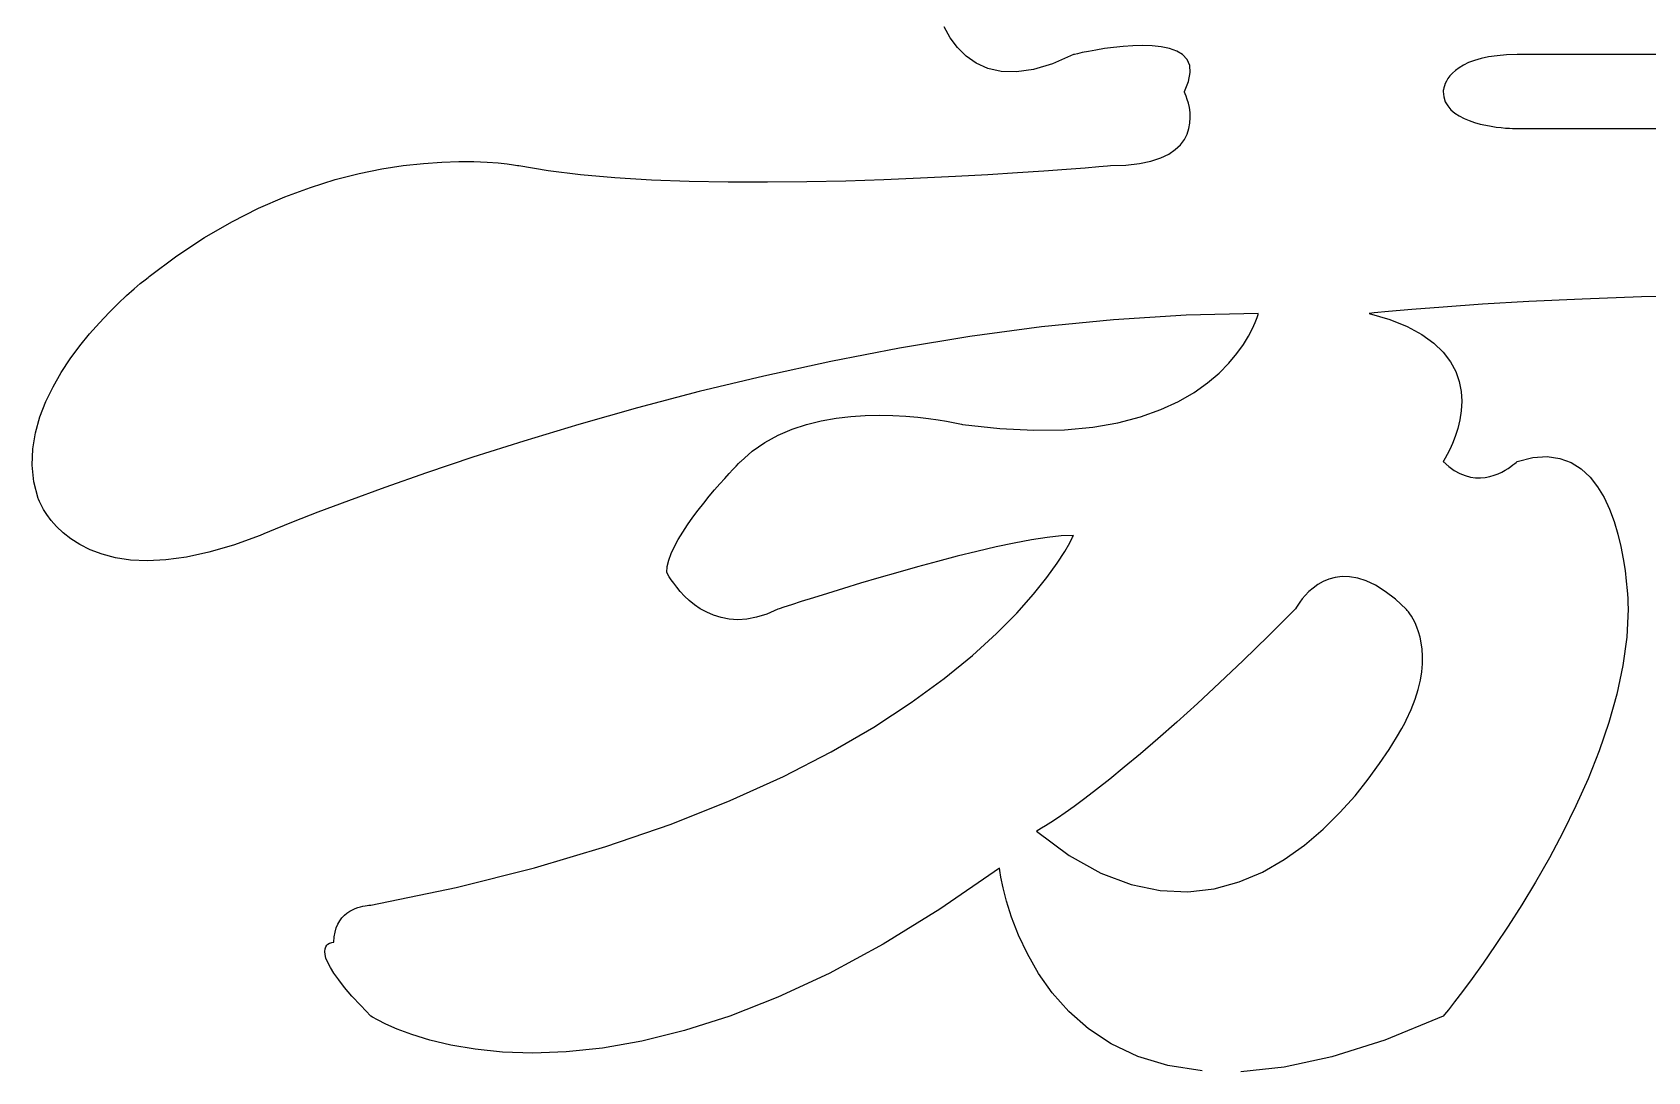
# Model space of a CAD drawing. Extents: x 8 to 213, y -217 to -66.
# Drawn here: x 27.09 to 33.8, y -90.88 to -86.56 of the extents above; entities that cross this region are included whole.
import ezdxf

# ---------------------------------------------------------------- set-up
doc = ezdxf.new("R2010")
doc.units = 0
doc.header["$MEASUREMENT"] = 0

msp = doc.modelspace()

# ---------------------------------------------------------------- linework, layer by layer
for p, q in [((30.8994, -86.583, -80.2759), (30.874, -86.5383, -80.2759)), ((30.9299, -86.6239, -80.2759), (30.8994, -86.583, -80.2759)), ((30.9659, -86.6599, -80.2759), (30.9299, -86.6239, -80.2759)), ((31.0079, -86.6893, -80.2759), (30.9659, -86.6599, -80.2759)), ((31.4113, -86.6534, -80.2759), (31.3238, -86.6916, -80.2759)), ((31.4158, -86.6523, -80.2759), (31.4113, -86.6534, -80.2759)), ((31.4113, -86.6534, -80.2759), (31.4113, -86.6534, -80.2759)), ((31.4284, -86.6494, -80.2759), (31.4158, -86.6523, -80.2759)), ((31.4481, -86.6451, -80.2759), (31.4284, -86.6494, -80.2759)), ((31.474, -86.6399, -80.2759), (31.4481, -86.6451, -80.2759)), ((31.5049, -86.6342, -80.2759), (31.474, -86.6399, -80.2759)), ((31.5398, -86.6285, -80.2759), (31.5049, -86.6342, -80.2759)), ((31.5778, -86.6233, -80.2759), (31.5398, -86.6285, -80.2759)), ((31.6177, -86.619, -80.2759), (31.5778, -86.6233, -80.2759)), ((31.6585, -86.6161, -80.2759), (31.6177, -86.619, -80.2759)), ((31.6992, -86.615, -80.2759), (31.6585, -86.6161, -80.2759)), ((31.7388, -86.6163, -80.2759), (31.6992, -86.615, -80.2759)), ((31.7761, -86.6203, -80.2759), (31.7388, -86.6163, -80.2759)), ((31.8103, -86.6275, -80.2759), (31.7761, -86.6203, -80.2759)), ((31.8401, -86.6384, -80.2759), (31.8103, -86.6275, -80.2759)), ((31.8647, -86.6534, -80.2759), (31.8401, -86.6384, -80.2759)), ((31.883, -86.6731, -80.2759), (31.8647, -86.6534, -80.2759)), ((33.1704, -86.6577, -80.2759), (33.1352, -86.6627, -80.2759)), ((33.2098, -86.6545, -80.2759), (33.1704, -86.6577, -80.2759)), ((33.2536, -86.6534, -80.2759), (33.2098, -86.6545, -80.2759)), ((33.257, -86.6534, -80.2759), (33.2536, -86.6534, -80.2759)), ((33.267, -86.6534, -80.2759), (33.257, -86.6534, -80.2759)), ((33.2832, -86.6534, -80.2759), (33.267, -86.6534, -80.2759)), ((33.3052, -86.6534, -80.2759), (33.2832, -86.6534, -80.2759)), ((33.3328, -86.6534, -80.2759), (33.3052, -86.6534, -80.2759)), ((33.3656, -86.6534, -80.2759), (33.3328, -86.6534, -80.2759)), ((33.4032, -86.6534, -80.2759), (33.3656, -86.6534, -80.2759)), ((33.4452, -86.6534, -80.2759), (33.4032, -86.6534, -80.2759)), ((33.4915, -86.6534, -80.2759), (33.4452, -86.6534, -80.2759)), ((33.5415, -86.6534, -80.2759), (33.4915, -86.6534, -80.2759)), ((33.595, -86.6534, -80.2759), (33.5415, -86.6534, -80.2759)), ((33.6516, -86.6534, -80.2759), (33.595, -86.6534, -80.2759)), ((33.7109, -86.6534, -80.2759), (33.6516, -86.6534, -80.2759)), ((33.7727, -86.6534, -80.2759), (33.7109, -86.6534, -80.2759)), ((33.8366, -86.6534, -80.2759), (33.7727, -86.6534, -80.2759)), ((31.0563, -86.711, -80.2759), (31.0079, -86.6893, -80.2759)), ((31.1117, -86.7234, -80.2759), (31.0563, -86.711, -80.2759)), ((31.1744, -86.7253, -80.2759), (31.1117, -86.7234, -80.2759)), ((31.2449, -86.7151, -80.2759), (31.1744, -86.7253, -80.2759)), ((31.3238, -86.6916, -80.2759), (31.2449, -86.7151, -80.2759)), ((31.8939, -86.6978, -80.2759), (31.883, -86.6731, -80.2759)), ((31.8963, -86.728, -80.2759), (31.8939, -86.6978, -80.2759)), ((32.9977, -86.7187, -80.2759), (32.985, -86.7302, -80.2759)), ((33.0129, -86.7075, -80.2759), (32.9977, -86.7187, -80.2759)), ((33.0309, -86.6967, -80.2759), (33.0129, -86.7075, -80.2759)), ((33.0519, -86.6866, -80.2759), (33.0309, -86.6967, -80.2759)), ((33.0761, -86.6774, -80.2759), (33.0519, -86.6866, -80.2759)), ((33.1038, -86.6694, -80.2759), (33.0761, -86.6774, -80.2759)), ((33.1352, -86.6627, -80.2759), (33.1038, -86.6694, -80.2759)), ((31.8719, -86.8069, -80.2759), (31.8894, -86.7643, -80.2759)), ((31.8894, -86.7643, -80.2759), (31.8963, -86.728, -80.2759)), ((32.949, -86.791, -80.2759), (32.9476, -86.7976, -80.2759)), ((32.9514, -86.783, -80.2759), (32.949, -86.791, -80.2759)), ((32.9549, -86.7738, -80.2759), (32.9514, -86.783, -80.2759)), ((32.9598, -86.7637, -80.2759), (32.9549, -86.7738, -80.2759)), ((32.9662, -86.7529, -80.2759), (32.9598, -86.7637, -80.2759)), ((32.9746, -86.7417, -80.2759), (32.9662, -86.7529, -80.2759)), ((32.985, -86.7302, -80.2759), (32.9746, -86.7417, -80.2759)), ((31.873, -86.8092, -80.2759), (31.8719, -86.8069, -80.2759)), ((31.8758, -86.8155, -80.2759), (31.873, -86.8092, -80.2759)), ((31.8797, -86.8256, -80.2759), (31.8758, -86.8155, -80.2759)), ((31.8842, -86.8389, -80.2759), (31.8797, -86.8256, -80.2759)), ((31.8887, -86.8549, -80.2759), (31.8842, -86.8389, -80.2759)), ((31.8926, -86.8733, -80.2759), (31.8887, -86.8549, -80.2759)), ((32.9469, -86.8026, -80.2759), (32.9466, -86.8058, -80.2759)), ((32.9466, -86.8058, -80.2759), (32.9466, -86.8069, -80.2759)), ((32.9466, -86.8069, -80.2759), (32.9488, -86.8288, -80.2759)), ((32.9476, -86.7976, -80.2759), (32.9469, -86.8026, -80.2759)), ((32.9488, -86.8288, -80.2759), (32.9552, -86.8486, -80.2759)), ((32.9552, -86.8486, -80.2759), (32.9652, -86.8662, -80.2759)), ((31.8954, -86.8935, -80.2759), (31.8926, -86.8733, -80.2759)), ((31.8952, -86.9375, -80.2759), (31.8965, -86.915, -80.2759)), ((31.8965, -86.915, -80.2759), (31.8954, -86.8935, -80.2759)), ((32.9652, -86.8662, -80.2759), (32.9785, -86.8819, -80.2759)), ((32.9785, -86.8819, -80.2759), (32.9946, -86.8957, -80.2759)), ((32.9946, -86.8957, -80.2759), (33.0129, -86.9078, -80.2759)), ((33.0129, -86.9078, -80.2759), (33.0331, -86.9183, -80.2759)), ((33.0331, -86.9183, -80.2759), (33.0547, -86.9273, -80.2759)), ((33.0547, -86.9273, -80.2759), (33.0772, -86.9349, -80.2759)), ((31.8719, -87.0059, -80.2759), (31.8835, -86.9834, -80.2759)), ((31.8835, -86.9834, -80.2759), (31.8911, -86.9605, -80.2759)), ((31.8911, -86.9605, -80.2759), (31.8952, -86.9375, -80.2759)), ((33.0772, -86.9349, -80.2759), (33.1001, -86.9413, -80.2759)), ((33.1001, -86.9413, -80.2759), (33.1231, -86.9465, -80.2759)), ((33.1231, -86.9465, -80.2759), (33.1456, -86.9506, -80.2759)), ((33.1456, -86.9506, -80.2759), (33.1671, -86.9539, -80.2759)), ((33.1671, -86.9539, -80.2759), (33.1873, -86.9563, -80.2759)), ((33.1873, -86.9563, -80.2759), (33.2057, -86.9581, -80.2759)), ((33.2057, -86.9581, -80.2759), (33.2217, -86.9592, -80.2759)), ((33.2217, -86.9592, -80.2759), (33.235, -86.9599, -80.2759)), ((33.235, -86.9599, -80.2759), (33.245, -86.9603, -80.2759)), ((33.245, -86.9603, -80.2759), (33.2514, -86.9604, -80.2759)), ((33.2514, -86.9604, -80.2759), (33.2536, -86.9605, -80.2759)), ((33.2536, -86.9605, -80.2759), (33.3227, -86.9605, -80.2759)), ((33.3227, -86.9605, -80.2759), (33.3914, -86.9605, -80.2759)), ((33.3914, -86.9605, -80.2759), (33.4593, -86.9605, -80.2759)), ((33.4593, -86.9605, -80.2759), (33.5263, -86.9605, -80.2759)), ((33.5263, -86.9605, -80.2759), (33.5919, -86.9605, -80.2759)), ((33.5919, -86.9605, -80.2759), (33.6557, -86.9605, -80.2759)), ((33.6557, -86.9605, -80.2759), (33.7175, -86.9605, -80.2759)), ((33.7175, -86.9605, -80.2759), (33.7768, -86.9605, -80.2759)), ((33.7768, -86.9605, -80.2759), (33.8334, -86.9605, -80.2759)), ((31.8072, -87.066, -80.2759), (31.8343, -87.0477, -80.2759)), ((31.8343, -87.0477, -80.2759), (31.8557, -87.0275, -80.2759)), ((31.8557, -87.0275, -80.2759), (31.8719, -87.0059, -80.2759)), ((28.4453, -87.1472, -80.2759), (28.5396, -87.1279, -80.2759)), ((28.5396, -87.1279, -80.2759), (28.6287, -87.114, -80.2759)), ((28.6287, -87.114, -80.2759), (28.7121, -87.1047, -80.2759)), ((28.7121, -87.1047, -80.2759), (28.7892, -87.0993, -80.2759)), ((28.7892, -87.0993, -80.2759), (28.8593, -87.0971, -80.2759)), ((28.8593, -87.0971, -80.2759), (28.922, -87.0974, -80.2759)), ((28.922, -87.0974, -80.2759), (28.9765, -87.0996, -80.2759)), ((28.9765, -87.0996, -80.2759), (29.0225, -87.1029, -80.2759)), ((29.0225, -87.1029, -80.2759), (29.0593, -87.1067, -80.2759)), ((29.0593, -87.1067, -80.2759), (29.0862, -87.1103, -80.2759)), ((29.0862, -87.1103, -80.2759), (29.1028, -87.113, -80.2759)), ((29.1028, -87.113, -80.2759), (29.1085, -87.114, -80.2759)), ((29.1085, -87.114, -80.2759), (29.2302, -87.1348, -80.2759)), ((31.289, -87.1356, -80.2759), (31.3831, -87.1287, -80.2759)), ((31.3831, -87.1287, -80.2759), (31.4597, -87.1228, -80.2759)), ((31.4597, -87.1228, -80.2759), (31.5168, -87.1181, -80.2759)), ((31.5168, -87.1181, -80.2759), (31.5525, -87.1151, -80.2759)), ((31.5525, -87.1151, -80.2759), (31.5649, -87.114, -80.2759)), ((31.5649, -87.114, -80.2759), (31.6294, -87.1118, -80.2759)), ((31.6294, -87.1118, -80.2759), (31.6854, -87.1054, -80.2759)), ((31.6854, -87.1054, -80.2759), (31.7333, -87.0953, -80.2759)), ((31.7333, -87.0953, -80.2759), (31.7737, -87.0821, -80.2759)), ((31.7737, -87.0821, -80.2759), (31.8072, -87.066, -80.2759)), ((28.2434, -87.2043, -80.2759), (28.3463, -87.1724, -80.2759)), ((28.3463, -87.1724, -80.2759), (28.4453, -87.1472, -80.2759)), ((29.2302, -87.1348, -80.2759), (29.3638, -87.1513, -80.2759)), ((29.3638, -87.1513, -80.2759), (29.5073, -87.1639, -80.2759)), ((29.5073, -87.1639, -80.2759), (29.6587, -87.1729, -80.2759)), ((29.6587, -87.1729, -80.2759), (29.8161, -87.1788, -80.2759)), ((29.8161, -87.1788, -80.2759), (29.9776, -87.1817, -80.2759)), ((29.9776, -87.1817, -80.2759), (30.1411, -87.1821, -80.2759)), ((30.1411, -87.1821, -80.2759), (30.3047, -87.1803, -80.2759)), ((30.3047, -87.1803, -80.2759), (30.4665, -87.1767, -80.2759)), ((30.4665, -87.1767, -80.2759), (30.6245, -87.1716, -80.2759)), ((30.6245, -87.1716, -80.2759), (30.7768, -87.1653, -80.2759)), ((30.7768, -87.1653, -80.2759), (30.9213, -87.1582, -80.2759)), ((30.9213, -87.1582, -80.2759), (31.0562, -87.1507, -80.2759)), ((31.0562, -87.1507, -80.2759), (31.1794, -87.143, -80.2759)), ((31.1794, -87.143, -80.2759), (31.289, -87.1356, -80.2759)), ((28.0277, -87.2909, -80.2759), (28.137, -87.2435, -80.2759)), ((28.137, -87.2435, -80.2759), (28.2434, -87.2043, -80.2759)), ((27.9161, -87.3469, -80.2759), (28.0277, -87.2909, -80.2759)), ((27.8028, -87.4124, -80.2759), (27.9161, -87.3469, -80.2759)), ((27.6883, -87.4881, -80.2759), (27.8028, -87.4124, -80.2759)), ((27.5732, -87.5746, -80.2759), (27.6883, -87.4881, -80.2759)), ((27.5365, -87.6041, -80.2759), (27.5562, -87.5879, -80.2759)), ((27.5562, -87.5879, -80.2759), (27.5688, -87.578, -80.2759)), ((27.5688, -87.578, -80.2759), (27.5732, -87.5746, -80.2759)), ((27.4447, -87.6865, -80.2759), (27.4797, -87.6537, -80.2759)), ((27.4797, -87.6537, -80.2759), (27.5106, -87.6261, -80.2759)), ((27.5106, -87.6261, -80.2759), (27.5365, -87.6041, -80.2759)), ((33.7695, -87.6593, -80.2759), (33.5235, -87.6679, -80.2759)), ((34.0385, -87.6535, -80.2759), (33.7695, -87.6593, -80.2759)), ((27.3669, -87.7662, -80.2759), (27.4068, -87.7241, -80.2759)), ((27.4068, -87.7241, -80.2759), (27.4447, -87.6865, -80.2759)), ((32.179, -87.7281, -80.2759), (31.8787, -87.7348, -80.2759)), ((32.1736, -87.7451, -80.2759), (32.1777, -87.7325, -80.2759)), ((32.1777, -87.7325, -80.2759), (32.179, -87.7281, -80.2759)), ((32.6599, -87.7259, -80.2759), (32.6395, -87.7281, -80.2759)), ((32.6395, -87.7281, -80.2759), (32.7249, -87.7533, -80.2759)), ((32.7194, -87.7201, -80.2759), (32.6599, -87.7259, -80.2759)), ((32.8157, -87.7115, -80.2759), (32.7194, -87.7201, -80.2759)), ((32.9466, -87.7011, -80.2759), (32.8157, -87.7115, -80.2759)), ((33.1097, -87.6897, -80.2759), (32.9466, -87.7011, -80.2759)), ((33.3028, -87.6783, -80.2759), (33.1097, -87.6897, -80.2759)), ((33.5235, -87.6679, -80.2759), (33.3028, -87.6783, -80.2759)), ((27.3261, -87.8124, -80.2759), (27.3669, -87.7662, -80.2759)), ((31.2783, -87.7841, -80.2759), (30.9815, -87.8239, -80.2759)), ((31.5779, -87.7539, -80.2759), (31.2783, -87.7841, -80.2759)), ((31.8787, -87.7348, -80.2759), (31.5779, -87.7539, -80.2759)), ((32.1382, -87.8216, -80.2759), (32.1544, -87.7907, -80.2759)), ((32.1544, -87.7907, -80.2759), (32.166, -87.7649, -80.2759)), ((32.166, -87.7649, -80.2759), (32.1736, -87.7451, -80.2759)), ((32.7249, -87.7533, -80.2759), (32.7974, -87.7826, -80.2759)), ((32.7974, -87.7826, -80.2759), (32.8579, -87.8153, -80.2759)), ((27.2458, -87.9159, -80.2759), (27.2854, -87.8624, -80.2759)), ((27.2854, -87.8624, -80.2759), (27.3261, -87.8124, -80.2759)), ((30.9815, -87.8239, -80.2759), (30.6893, -87.872, -80.2759)), ((32.0896, -87.8945, -80.2759), (32.1168, -87.8566, -80.2759)), ((32.1168, -87.8566, -80.2759), (32.1382, -87.8216, -80.2759)), ((32.8579, -87.8153, -80.2759), (32.9073, -87.8509, -80.2759)), ((32.9073, -87.8509, -80.2759), (32.9466, -87.8888, -80.2759)), ((27.2085, -87.9725, -80.2759), (27.2458, -87.9159, -80.2759)), ((30.4035, -87.9271, -80.2759), (30.1257, -87.9876, -80.2759)), ((30.6893, -87.872, -80.2759), (30.4035, -87.9271, -80.2759)), ((32.0158, -87.9752, -80.2759), (32.0562, -87.9344, -80.2759)), ((32.0562, -87.9344, -80.2759), (32.0896, -87.8945, -80.2759)), ((32.9466, -87.8888, -80.2759), (32.9767, -87.9284, -80.2759)), ((32.9767, -87.9284, -80.2759), (32.9985, -87.9692, -80.2759)), ((27.1743, -88.0319, -80.2759), (27.2085, -87.9725, -80.2759)), ((30.1257, -87.9876, -80.2759), (29.8577, -88.0523, -80.2759)), ((31.9679, -88.0159, -80.2759), (32.0158, -87.9752, -80.2759)), ((32.9985, -87.9692, -80.2759), (33.0129, -88.0106, -80.2759)), ((27.1445, -88.0936, -80.2759), (27.1743, -88.0319, -80.2759)), ((29.8577, -88.0523, -80.2759), (29.6012, -88.1198, -80.2759)), ((31.8474, -88.0929, -80.2759), (31.9119, -88.0555, -80.2759)), ((31.9119, -88.0555, -80.2759), (31.9679, -88.0159, -80.2759)), ((33.0129, -88.0106, -80.2759), (33.0209, -88.0519, -80.2759)), ((33.0209, -88.0519, -80.2759), (33.0234, -88.0927, -80.2759)), ((27.1199, -88.1575, -80.2759), (27.1445, -88.0936, -80.2759)), ((29.6012, -88.1198, -80.2759), (29.358, -88.1887, -80.2759)), ((31.69, -88.1569, -80.2759), (31.7736, -88.127, -80.2759)), ((31.7736, -88.127, -80.2759), (31.8474, -88.0929, -80.2759)), ((33.0212, -88.1323, -80.2759), (33.0154, -88.1702, -80.2759)), ((33.0234, -88.0927, -80.2759), (33.0212, -88.1323, -80.2759)), ((27.1016, -88.2231, -80.2759), (27.1199, -88.1575, -80.2759)), ((29.358, -88.1887, -80.2759), (29.1297, -88.2575, -80.2759)), ((30.2433, -88.2083, -80.2759), (30.3031, -88.1887, -80.2759)), ((30.3031, -88.1887, -80.2759), (30.364, -88.1736, -80.2759)), ((30.364, -88.1736, -80.2759), (30.4254, -88.1627, -80.2759)), ((30.4254, -88.1627, -80.2759), (30.4865, -88.1555, -80.2759)), ((30.4865, -88.1555, -80.2759), (30.5467, -88.1515, -80.2759)), ((30.5467, -88.1515, -80.2759), (30.6053, -88.1503, -80.2759)), ((30.6053, -88.1503, -80.2759), (30.6616, -88.1514, -80.2759)), ((30.6616, -88.1514, -80.2759), (30.715, -88.1543, -80.2759)), ((30.715, -88.1543, -80.2759), (30.7646, -88.1586, -80.2759)), ((30.7646, -88.1586, -80.2759), (30.8098, -88.1638, -80.2759)), ((30.8098, -88.1638, -80.2759), (30.85, -88.1695, -80.2759)), ((30.85, -88.1695, -80.2759), (30.8845, -88.1752, -80.2759)), ((30.8845, -88.1752, -80.2759), (30.9124, -88.1804, -80.2759)), ((30.9124, -88.1804, -80.2759), (30.9333, -88.1847, -80.2759)), ((30.9333, -88.1847, -80.2759), (30.9463, -88.1876, -80.2759)), ((30.9463, -88.1876, -80.2759), (30.9508, -88.1887, -80.2759)), ((30.9508, -88.1887, -80.2759), (31.1052, -88.2061, -80.2759)), ((31.3748, -88.2106, -80.2759), (31.4912, -88.1997, -80.2759)), ((31.4912, -88.1997, -80.2759), (31.5961, -88.1815, -80.2759)), ((31.5961, -88.1815, -80.2759), (31.69, -88.1569, -80.2759)), ((33.0154, -88.1702, -80.2759), (33.0068, -88.2058, -80.2759)), ((27.0907, -88.29, -80.2759), (27.1016, -88.2231, -80.2759)), ((29.1297, -88.2575, -80.2759), (28.9181, -88.325, -80.2759)), ((30.0779, -88.2995, -80.2759), (30.13, -88.2633, -80.2759)), ((30.13, -88.2633, -80.2759), (30.1854, -88.233, -80.2759)), ((30.1854, -88.233, -80.2759), (30.2433, -88.2083, -80.2759)), ((31.1052, -88.2061, -80.2759), (31.2463, -88.2131, -80.2759)), ((31.2463, -88.2131, -80.2759), (31.3748, -88.2106, -80.2759)), ((32.985, -88.2678, -80.2759), (32.9736, -88.2931, -80.2759)), ((32.9963, -88.2386, -80.2759), (32.985, -88.2678, -80.2759)), ((33.0068, -88.2058, -80.2759), (32.9963, -88.2386, -80.2759)), ((27.0883, -88.358, -80.2759), (27.0907, -88.29, -80.2759)), ((28.9181, -88.325, -80.2759), (28.725, -88.3897, -80.2759)), ((30.0296, -88.3422, -80.2759), (30.0779, -88.2995, -80.2759)), ((32.9546, -88.3291, -80.2759), (32.9487, -88.3388, -80.2759)), ((32.9632, -88.3137, -80.2759), (32.9546, -88.3291, -80.2759)), ((32.9736, -88.2931, -80.2759), (32.9632, -88.3137, -80.2759)), ((33.2536, -88.3422, -80.2759), (33.3193, -88.3259, -80.2759)), ((33.3193, -88.3259, -80.2759), (33.3785, -88.3221, -80.2759)), ((33.3785, -88.3221, -80.2759), (33.4314, -88.3296, -80.2759)), ((33.4314, -88.3296, -80.2759), (33.4784, -88.3471, -80.2759)), ((27.0952, -88.4267, -80.2759), (27.0883, -88.358, -80.2759)), ((28.725, -88.3897, -80.2759), (28.552, -88.4503, -80.2759)), ((29.9633, -88.4127, -80.2759), (29.9817, -88.3926, -80.2759)), ((29.9817, -88.3926, -80.2759), (29.9977, -88.3753, -80.2759)), ((29.9977, -88.3753, -80.2759), (30.011, -88.3614, -80.2759)), ((30.011, -88.3614, -80.2759), (30.021, -88.3509, -80.2759)), ((30.021, -88.3509, -80.2759), (30.0274, -88.3444, -80.2759)), ((30.0274, -88.3444, -80.2759), (30.0296, -88.3422, -80.2759)), ((32.9487, -88.3388, -80.2759), (32.9466, -88.3422, -80.2759)), ((32.9466, -88.3422, -80.2759), (32.9696, -88.363, -80.2759)), ((32.9696, -88.363, -80.2759), (32.9925, -88.3795, -80.2759)), ((32.9925, -88.3795, -80.2759), (33.0152, -88.3921, -80.2759)), ((33.0152, -88.3921, -80.2759), (33.0375, -88.4011, -80.2759)), ((33.0375, -88.4011, -80.2759), (33.0593, -88.407, -80.2759)), ((33.1399, -88.4049, -80.2759), (33.1577, -88.3998, -80.2759)), ((33.1577, -88.3998, -80.2759), (33.1744, -88.3935, -80.2759)), ((33.1744, -88.3935, -80.2759), (33.1898, -88.3864, -80.2759)), ((33.1898, -88.3864, -80.2759), (33.2038, -88.3789, -80.2759)), ((33.2038, -88.3789, -80.2759), (33.2163, -88.3712, -80.2759)), ((33.2163, -88.3712, -80.2759), (33.2273, -88.3638, -80.2759)), ((33.2273, -88.3638, -80.2759), (33.2364, -88.3569, -80.2759)), ((33.2364, -88.3569, -80.2759), (33.2438, -88.351, -80.2759)), ((33.2438, -88.351, -80.2759), (33.2492, -88.3463, -80.2759)), ((33.2492, -88.3463, -80.2759), (33.2525, -88.3433, -80.2759)), ((33.2525, -88.3433, -80.2759), (33.2536, -88.3422, -80.2759)), ((33.4784, -88.3471, -80.2759), (33.5199, -88.3734, -80.2759)), ((33.5199, -88.3734, -80.2759), (33.5562, -88.4071, -80.2759)), ((27.1127, -88.4957, -80.2759), (27.0952, -88.4267, -80.2759)), ((28.552, -88.4503, -80.2759), (28.4008, -88.5053, -80.2759)), ((29.8991, -88.4867, -80.2759), (29.9215, -88.4601, -80.2759)), ((29.9215, -88.4601, -80.2759), (29.9431, -88.4353, -80.2759)), ((29.9431, -88.4353, -80.2759), (29.9633, -88.4127, -80.2759)), ((33.0593, -88.407, -80.2759), (33.0806, -88.4099, -80.2759)), ((33.0806, -88.4099, -80.2759), (33.1012, -88.4103, -80.2759)), ((33.1012, -88.4103, -80.2759), (33.121, -88.4085, -80.2759)), ((33.121, -88.4085, -80.2759), (33.1399, -88.4049, -80.2759)), ((33.5562, -88.4071, -80.2759), (33.5877, -88.4471, -80.2759)), ((33.5877, -88.4471, -80.2759), (33.6147, -88.492, -80.2759)), ((27.1139, -88.499, -80.2759), (27.1127, -88.4957, -80.2759)), ((27.1177, -88.5083, -80.2759), (27.1139, -88.499, -80.2759)), ((27.1246, -88.5227, -80.2759), (27.1177, -88.5083, -80.2759)), ((27.1348, -88.5412, -80.2759), (27.1246, -88.5227, -80.2759)), ((28.4008, -88.5053, -80.2759), (28.2733, -88.5534, -80.2759)), ((29.8532, -88.5442, -80.2759), (29.8761, -88.5149, -80.2759)), ((29.8761, -88.5149, -80.2759), (29.8991, -88.4867, -80.2759)), ((33.6147, -88.492, -80.2759), (33.6376, -88.5406, -80.2759)), ((27.1487, -88.5629, -80.2759), (27.1348, -88.5412, -80.2759)), ((27.1666, -88.5869, -80.2759), (27.1487, -88.5629, -80.2759)), ((27.1888, -88.6123, -80.2759), (27.1666, -88.5869, -80.2759)), ((28.1711, -88.5933, -80.2759), (28.096, -88.6234, -80.2759)), ((28.2733, -88.5534, -80.2759), (28.1711, -88.5933, -80.2759)), ((29.7889, -88.6356, -80.2759), (29.8091, -88.6049, -80.2759)), ((29.8091, -88.6049, -80.2759), (29.8307, -88.5743, -80.2759)), ((29.8307, -88.5743, -80.2759), (29.8532, -88.5442, -80.2759)), ((33.6376, -88.5406, -80.2759), (33.6566, -88.5917, -80.2759)), ((33.6566, -88.5917, -80.2759), (33.6722, -88.6438, -80.2759)), ((27.2158, -88.6382, -80.2759), (27.1888, -88.6123, -80.2759)), ((27.2479, -88.6636, -80.2759), (27.2158, -88.6382, -80.2759)), ((27.2854, -88.6876, -80.2759), (27.2479, -88.6636, -80.2759)), ((28.0338, -88.6492, -80.2759), (27.9232, -88.6897, -80.2759)), ((28.0496, -88.6426, -80.2759), (28.0338, -88.6492, -80.2759)), ((28.096, -88.6234, -80.2759), (28.0496, -88.6426, -80.2759)), ((29.7545, -88.6959, -80.2759), (29.7706, -88.666, -80.2759)), ((29.7706, -88.666, -80.2759), (29.7889, -88.6356, -80.2759)), ((31.2369, -88.6679, -80.2759), (31.1657, -88.6812, -80.2759)), ((31.3023, -88.6578, -80.2759), (31.2369, -88.6679, -80.2759)), ((31.3609, -88.6515, -80.2759), (31.3023, -88.6578, -80.2759)), ((31.4113, -88.6492, -80.2759), (31.3609, -88.6515, -80.2759)), ((31.396, -88.6798, -80.2759), (31.4077, -88.6571, -80.2759)), ((31.4077, -88.6571, -80.2759), (31.4113, -88.6492, -80.2759)), ((33.6722, -88.6438, -80.2759), (33.6847, -88.6959, -80.2759)), ((27.3286, -88.7093, -80.2759), (27.2854, -88.6876, -80.2759)), ((27.378, -88.7278, -80.2759), (27.3286, -88.7093, -80.2759)), ((27.4337, -88.7422, -80.2759), (27.378, -88.7278, -80.2759)), ((27.7283, -88.7397, -80.2759), (27.6433, -88.7512, -80.2759)), ((27.8215, -88.7196, -80.2759), (27.7283, -88.7397, -80.2759)), ((27.9232, -88.6897, -80.2759), (27.8215, -88.7196, -80.2759)), ((29.7312, -88.7526, -80.2759), (29.7412, -88.7249, -80.2759)), ((29.7412, -88.7249, -80.2759), (29.7545, -88.6959, -80.2759)), ((30.9291, -88.7357, -80.2759), (30.8464, -88.7573, -80.2759)), ((31.0107, -88.7156, -80.2759), (30.9291, -88.7357, -80.2759)), ((31.0899, -88.6972, -80.2759), (31.0107, -88.7156, -80.2759)), ((31.1657, -88.6812, -80.2759), (31.0899, -88.6972, -80.2759)), ((31.3438, -88.7647, -80.2759), (31.3751, -88.7161, -80.2759)), ((31.3751, -88.7161, -80.2759), (31.396, -88.6798, -80.2759)), ((33.6847, -88.6959, -80.2759), (33.6945, -88.7466, -80.2759)), ((27.4963, -88.7515, -80.2759), (27.4337, -88.7422, -80.2759)), ((27.566, -88.7548, -80.2759), (27.4963, -88.7515, -80.2759)), ((27.6433, -88.7512, -80.2759), (27.566, -88.7548, -80.2759)), ((29.7226, -88.8028, -80.2759), (29.7248, -88.7786, -80.2759)), ((29.7237, -88.805, -80.2759), (29.7226, -88.8028, -80.2759)), ((29.7272, -88.8112, -80.2759), (29.7237, -88.805, -80.2759)), ((29.7248, -88.7786, -80.2759), (29.7312, -88.7526, -80.2759)), ((30.6821, -88.8028, -80.2759), (30.6029, -88.8257, -80.2759)), ((30.7637, -88.7798, -80.2759), (30.6821, -88.8028, -80.2759)), ((30.8464, -88.7573, -80.2759), (30.7637, -88.7798, -80.2759)), ((31.301, -88.8243, -80.2759), (31.3438, -88.7647, -80.2759)), ((33.6945, -88.7466, -80.2759), (33.7018, -88.7946, -80.2759)), ((33.7018, -88.7946, -80.2759), (33.707, -88.8387, -80.2759)), ((29.7329, -88.8209, -80.2759), (29.7272, -88.8112, -80.2759)), ((29.741, -88.8335, -80.2759), (29.7329, -88.8209, -80.2759)), ((29.7514, -88.8483, -80.2759), (29.741, -88.8335, -80.2759)), ((29.764, -88.8649, -80.2759), (29.7514, -88.8483, -80.2759)), ((29.779, -88.8827, -80.2759), (29.764, -88.8649, -80.2759)), ((30.4559, -88.8698, -80.2759), (30.3904, -88.89, -80.2759)), ((30.527, -88.8482, -80.2759), (30.4559, -88.8698, -80.2759)), ((30.6029, -88.8257, -80.2759), (30.527, -88.8482, -80.2759)), ((31.2455, -88.8938, -80.2759), (31.301, -88.8243, -80.2759)), ((32.4062, -88.8679, -80.2759), (32.3889, -88.8829, -80.2759)), ((32.4258, -88.8537, -80.2759), (32.4062, -88.8679, -80.2759)), ((32.4476, -88.8411, -80.2759), (32.4258, -88.8537, -80.2759)), ((32.4718, -88.8309, -80.2759), (32.4476, -88.8411, -80.2759)), ((32.4983, -88.8236, -80.2759), (32.4718, -88.8309, -80.2759)), ((32.5271, -88.8201, -80.2759), (32.4983, -88.8236, -80.2759)), ((32.5582, -88.8209, -80.2759), (32.5271, -88.8201, -80.2759)), ((32.5916, -88.8267, -80.2759), (32.5582, -88.8209, -80.2759)), ((32.6273, -88.8384, -80.2759), (32.5916, -88.8267, -80.2759)), ((32.6653, -88.8565, -80.2759), (32.6273, -88.8384, -80.2759)), ((32.7056, -88.8817, -80.2759), (32.6653, -88.8565, -80.2759)), ((33.707, -88.8387, -80.2759), (33.7105, -88.8777, -80.2759)), ((29.7963, -88.901, -80.2759), (29.779, -88.8827, -80.2759)), ((29.8158, -88.9193, -80.2759), (29.7963, -88.901, -80.2759)), ((29.8377, -88.9371, -80.2759), (29.8158, -88.9193, -80.2759)), ((29.8619, -88.9537, -80.2759), (29.8377, -88.9371, -80.2759)), ((30.2402, -88.9376, -80.2759), (30.2093, -88.9477, -80.2759)), ((30.2814, -88.9244, -80.2759), (30.2402, -88.9376, -80.2759)), ((30.3319, -88.9083, -80.2759), (30.2814, -88.9244, -80.2759)), ((30.3904, -88.89, -80.2759), (30.3319, -88.9083, -80.2759)), ((31.1763, -88.9718, -80.2759), (31.2455, -88.8938, -80.2759)), ((32.3429, -88.9387, -80.2759), (32.3371, -88.948, -80.2759)), ((32.3509, -88.9268, -80.2759), (32.3429, -88.9387, -80.2759)), ((32.3613, -88.9131, -80.2759), (32.3509, -88.9268, -80.2759)), ((32.3739, -88.8983, -80.2759), (32.3613, -88.9131, -80.2759)), ((32.3889, -88.8829, -80.2759), (32.3739, -88.8983, -80.2759)), ((32.7482, -88.9147, -80.2759), (32.7056, -88.8817, -80.2759)), ((32.7931, -88.9563, -80.2759), (32.7482, -88.9147, -80.2759)), ((33.7105, -88.8777, -80.2759), (33.7127, -88.9102, -80.2759)), ((33.7127, -88.9102, -80.2759), (33.7138, -88.9349, -80.2759)), ((33.7138, -88.9349, -80.2759), (33.7142, -88.9507, -80.2759)), ((29.8884, -88.9686, -80.2759), (29.8619, -88.9537, -80.2759)), ((29.9172, -88.9811, -80.2759), (29.8884, -88.9686, -80.2759)), ((29.9483, -88.9908, -80.2759), (29.9172, -88.9811, -80.2759)), ((29.9817, -88.9971, -80.2759), (29.9483, -88.9908, -80.2759)), ((30.0173, -88.9993, -80.2759), (29.9817, -88.9971, -80.2759)), ((30.0553, -88.9969, -80.2759), (30.0173, -88.9993, -80.2759)), ((30.0956, -88.9893, -80.2759), (30.0553, -88.9969, -80.2759)), ((30.1382, -88.976, -80.2759), (30.0956, -88.9893, -80.2759)), ((30.1832, -88.9563, -80.2759), (30.1382, -88.976, -80.2759)), ((30.1899, -88.9541, -80.2759), (30.1832, -88.9563, -80.2759)), ((30.2093, -88.9477, -80.2759), (30.1899, -88.9541, -80.2759)), ((31.092, -89.057, -80.2759), (31.1763, -88.9718, -80.2759)), ((32.3325, -88.9563, -80.2759), (32.2208, -89.0669, -80.2759)), ((32.3336, -88.9541, -80.2759), (32.3325, -88.9563, -80.2759)), ((32.3371, -88.948, -80.2759), (32.3336, -88.9541, -80.2759)), ((32.7942, -88.9574, -80.2759), (32.7931, -88.9563, -80.2759)), ((32.7972, -88.9609, -80.2759), (32.7942, -88.9574, -80.2759)), ((32.8019, -88.9666, -80.2759), (32.7972, -88.9609, -80.2759)), ((32.8078, -88.9747, -80.2759), (32.8019, -88.9666, -80.2759)), ((32.8147, -88.9851, -80.2759), (32.8078, -88.9747, -80.2759)), ((32.8221, -88.9977, -80.2759), (32.8147, -88.9851, -80.2759)), ((32.8297, -89.0127, -80.2759), (32.8221, -88.9977, -80.2759)), ((33.7142, -88.9563, -80.2759), (33.7086, -89.0724, -80.2759)), ((33.7142, -88.9507, -80.2759), (33.7142, -88.9563, -80.2759)), ((30.9917, -89.1482, -80.2759), (31.092, -89.057, -80.2759)), ((32.2208, -89.0669, -80.2759), (32.1159, -89.1686, -80.2759)), ((32.8373, -89.03, -80.2759), (32.8297, -89.0127, -80.2759)), ((32.8444, -89.0496, -80.2759), (32.8373, -89.03, -80.2759)), ((32.8506, -89.0714, -80.2759), (32.8444, -89.0496, -80.2759)), ((32.8558, -89.0956, -80.2759), (32.8506, -89.0714, -80.2759)), ((33.7086, -89.0724, -80.2759), (33.6927, -89.1901, -80.2759)), ((32.8594, -89.1221, -80.2759), (32.8558, -89.0956, -80.2759)), ((32.8612, -89.1509, -80.2759), (32.8594, -89.1221, -80.2759)), ((30.874, -89.2441, -80.2759), (30.9917, -89.1482, -80.2759)), ((32.1159, -89.1686, -80.2759), (32.0176, -89.2618, -80.2759)), ((32.8578, -89.2154, -80.2759), (32.8608, -89.182, -80.2759)), ((32.8608, -89.182, -80.2759), (32.8612, -89.1509, -80.2759)), ((33.6927, -89.1901, -80.2759), (33.6676, -89.3085, -80.2759)), ((30.738, -89.3435, -80.2759), (30.874, -89.2441, -80.2759)), ((32.0176, -89.2618, -80.2759), (31.926, -89.3469, -80.2759)), ((32.843, -89.289, -80.2759), (32.852, -89.2511, -80.2759)), ((32.852, -89.2511, -80.2759), (32.8578, -89.2154, -80.2759)), ((30.5823, -89.4451, -80.2759), (30.738, -89.3435, -80.2759)), ((32.8139, -89.372, -80.2759), (32.8304, -89.3293, -80.2759)), ((32.8304, -89.3293, -80.2759), (32.843, -89.289, -80.2759)), ((33.6676, -89.3085, -80.2759), (33.6344, -89.4267, -80.2759)), ((31.926, -89.3469, -80.2759), (31.8407, -89.4241, -80.2759)), ((32.7931, -89.4169, -80.2759), (32.8139, -89.372, -80.2759)), ((30.406, -89.5476, -80.2759), (30.5823, -89.4451, -80.2759)), ((31.8407, -89.4241, -80.2759), (31.7618, -89.4938, -80.2759)), ((32.7527, -89.4889, -80.2759), (32.775, -89.4505, -80.2759)), ((32.775, -89.4505, -80.2759), (32.7885, -89.4257, -80.2759)), ((32.7885, -89.4257, -80.2759), (32.7931, -89.4169, -80.2759)), ((33.6344, -89.4267, -80.2759), (33.5943, -89.544, -80.2759)), ((31.7618, -89.4938, -80.2759), (31.6892, -89.5564, -80.2759)), ((32.6827, -89.5968, -80.2759), (32.7218, -89.5384, -80.2759)), ((32.7218, -89.5384, -80.2759), (32.7527, -89.4889, -80.2759)), ((33.5943, -89.544, -80.2759), (33.5484, -89.6596, -80.2759)), ((30.2077, -89.6498, -80.2759), (30.406, -89.5476, -80.2759)), ((31.6892, -89.5564, -80.2759), (31.6226, -89.6121, -80.2759)), ((32.6356, -89.6614, -80.2759), (32.6827, -89.5968, -80.2759)), ((29.9865, -89.7503, -80.2759), (30.2077, -89.6498, -80.2759)), ((31.562, -89.6615, -80.2759), (31.5073, -89.7047, -80.2759)), ((31.6226, -89.6121, -80.2759), (31.562, -89.6615, -80.2759)), ((32.5806, -89.73, -80.2759), (32.6356, -89.6614, -80.2759)), ((33.5484, -89.6596, -80.2759), (33.4979, -89.7726, -80.2759)), ((31.4583, -89.7422, -80.2759), (31.415, -89.7743, -80.2759)), ((31.5073, -89.7047, -80.2759), (31.4583, -89.7422, -80.2759)), ((32.518, -89.8001, -80.2759), (32.5806, -89.73, -80.2759)), ((29.741, -89.848, -80.2759), (29.9865, -89.7503, -80.2759)), ((31.3772, -89.8013, -80.2759), (31.3449, -89.8235, -80.2759)), ((31.415, -89.7743, -80.2759), (31.3772, -89.8013, -80.2759)), ((32.448, -89.8692, -80.2759), (32.518, -89.8001, -80.2759)), ((33.4979, -89.7726, -80.2759), (33.444, -89.8823, -80.2759)), ((29.4702, -89.9415, -80.2759), (29.741, -89.848, -80.2759)), ((31.2601, -89.8762, -80.2759), (31.2578, -89.8774, -80.2759)), ((31.2578, -89.8774, -80.2759), (31.3937, -89.978, -80.2759)), ((31.2578, -89.8774, -80.2759), (31.2578, -89.8774, -80.2759)), ((31.2672, -89.8724, -80.2759), (31.2601, -89.8762, -80.2759)), ((31.2791, -89.8655, -80.2759), (31.2672, -89.8724, -80.2759)), ((31.2959, -89.8553, -80.2759), (31.2791, -89.8655, -80.2759)), ((31.3178, -89.8414, -80.2759), (31.2959, -89.8553, -80.2759)), ((31.3449, -89.8235, -80.2759), (31.3178, -89.8414, -80.2759)), ((32.3709, -89.935, -80.2759), (32.448, -89.8692, -80.2759)), ((29.173, -90.0296, -80.2759), (29.4702, -89.9415, -80.2759)), ((32.2869, -89.995, -80.2759), (32.3709, -89.935, -80.2759)), ((33.444, -89.8823, -80.2759), (33.3878, -89.9879, -80.2759)), ((31.3937, -89.978, -80.2759), (31.5246, -90.0511, -80.2759)), ((32.1962, -90.0469, -80.2759), (32.2869, -89.995, -80.2759)), ((33.3878, -89.9879, -80.2759), (33.3304, -90.0885, -80.2759)), ((28.8481, -90.111, -80.2759), (29.173, -90.0296, -80.2759)), ((31.1043, -90.031, -80.2759), (30.8568, -90.2017, -80.2759)), ((31.1056, -90.0409, -80.2759), (31.1043, -90.031, -80.2759)), ((31.1103, -90.0689, -80.2759), (31.1056, -90.0409, -80.2759)), ((31.1193, -90.1123, -80.2759), (31.1103, -90.0689, -80.2759)), ((31.5246, -90.0511, -80.2759), (31.6506, -90.099, -80.2759)), ((32.099, -90.0882, -80.2759), (32.1962, -90.0469, -80.2759)), ((28.4944, -90.1845, -80.2759), (28.8481, -90.111, -80.2759)), ((31.1338, -90.1685, -80.2759), (31.1193, -90.1123, -80.2759)), ((31.6506, -90.099, -80.2759), (31.7712, -90.1243, -80.2759)), ((31.7712, -90.1243, -80.2759), (31.8863, -90.1293, -80.2759)), ((31.8863, -90.1293, -80.2759), (31.9957, -90.1165, -80.2759)), ((31.9957, -90.1165, -80.2759), (32.099, -90.0882, -80.2759)), ((33.3304, -90.0885, -80.2759), (33.273, -90.1834, -80.2759)), ((28.3949, -90.2176, -80.2759), (28.4062, -90.21, -80.2759)), ((28.4062, -90.21, -80.2759), (28.4176, -90.2037, -80.2759)), ((28.4176, -90.2037, -80.2759), (28.4291, -90.1985, -80.2759)), ((28.4291, -90.1985, -80.2759), (28.4403, -90.1943, -80.2759)), ((28.4403, -90.1943, -80.2759), (28.4511, -90.1911, -80.2759)), ((28.4511, -90.1911, -80.2759), (28.4612, -90.1886, -80.2759)), ((28.4612, -90.1886, -80.2759), (28.4704, -90.1869, -80.2759)), ((28.4704, -90.1869, -80.2759), (28.4784, -90.1857, -80.2759)), ((28.4784, -90.1857, -80.2759), (28.4851, -90.185, -80.2759)), ((28.4851, -90.185, -80.2759), (28.4901, -90.1846, -80.2759)), ((28.4901, -90.1846, -80.2759), (28.4933, -90.1845, -80.2759)), ((28.4933, -90.1845, -80.2759), (28.4944, -90.1845, -80.2759)), ((30.8568, -90.2017, -80.2759), (30.6209, -90.3466, -80.2759)), ((31.1547, -90.2349, -80.2759), (31.1338, -90.1685, -80.2759)), ((33.273, -90.1834, -80.2759), (33.2168, -90.2717, -80.2759)), ((28.3452, -90.2964, -80.2759), (28.3502, -90.2788, -80.2759)), ((28.3502, -90.2788, -80.2759), (28.3568, -90.2631, -80.2759)), ((28.3568, -90.2631, -80.2759), (28.3649, -90.2492, -80.2759)), ((28.3649, -90.2492, -80.2759), (28.374, -90.2371, -80.2759)), ((28.374, -90.2371, -80.2759), (28.3841, -90.2266, -80.2759)), ((28.3841, -90.2266, -80.2759), (28.3949, -90.2176, -80.2759)), ((31.1831, -90.3087, -80.2759), (31.1547, -90.2349, -80.2759)), ((33.2168, -90.2717, -80.2759), (33.1629, -90.3526, -80.2759)), ((28.3108, -90.3512, -80.2759), (28.316, -90.3463, -80.2759)), ((28.316, -90.3463, -80.2759), (28.3217, -90.3428, -80.2759)), ((28.3217, -90.3428, -80.2759), (28.3274, -90.3405, -80.2759)), ((28.3274, -90.3405, -80.2759), (28.3326, -90.339, -80.2759)), ((28.3326, -90.339, -80.2759), (28.3369, -90.3383, -80.2759)), ((28.3369, -90.3383, -80.2759), (28.3398, -90.338, -80.2759)), ((28.3398, -90.338, -80.2759), (28.3409, -90.338, -80.2759)), ((28.3409, -90.338, -80.2759), (28.342, -90.3161, -80.2759)), ((28.342, -90.3161, -80.2759), (28.3452, -90.2964, -80.2759)), ((30.6209, -90.3466, -80.2759), (30.3967, -90.4676, -80.2759)), ((31.22, -90.3873, -80.2759), (31.1831, -90.3087, -80.2759)), ((28.3025, -90.3764, -80.2759), (28.3036, -90.366, -80.2759)), ((28.3037, -90.3891, -80.2759), (28.3025, -90.3764, -80.2759)), ((28.3036, -90.366, -80.2759), (28.3065, -90.3577, -80.2759)), ((28.3077, -90.4043, -80.2759), (28.3037, -90.3891, -80.2759)), ((28.3065, -90.3577, -80.2759), (28.3108, -90.3512, -80.2759)), ((28.3149, -90.4223, -80.2759), (28.3077, -90.4043, -80.2759)), ((31.2664, -90.4682, -80.2759), (31.22, -90.3873, -80.2759)), ((33.1629, -90.3526, -80.2759), (33.1124, -90.4254, -80.2759)), ((28.3258, -90.4433, -80.2759), (28.3149, -90.4223, -80.2759)), ((28.3409, -90.4675, -80.2759), (28.3258, -90.4433, -80.2759)), ((28.3605, -90.4952, -80.2759), (28.3409, -90.4675, -80.2759)), ((30.3967, -90.4676, -80.2759), (30.1844, -90.5664, -80.2759)), ((31.3235, -90.5486, -80.2759), (31.2664, -90.4682, -80.2759)), ((33.1124, -90.4254, -80.2759), (33.0665, -90.4891, -80.2759)), ((28.3852, -90.5266, -80.2759), (28.3605, -90.4952, -80.2759)), ((28.4155, -90.5618, -80.2759), (28.3852, -90.5266, -80.2759)), ((31.3922, -90.6259, -80.2759), (31.3235, -90.5486, -80.2759)), ((33.0264, -90.5431, -80.2759), (32.9932, -90.5865, -80.2759)), ((33.0665, -90.4891, -80.2759), (33.0264, -90.5431, -80.2759)), ((28.4517, -90.6013, -80.2759), (28.4155, -90.5618, -80.2759)), ((28.4944, -90.645, -80.2759), (28.4517, -90.6013, -80.2759)), ((30.1844, -90.5664, -80.2759), (29.9841, -90.6451, -80.2759)), ((32.9932, -90.5865, -80.2759), (32.9681, -90.6185, -80.2759)), ((28.5013, -90.6493, -80.2759), (28.4944, -90.645, -80.2759)), ((28.5219, -90.661, -80.2759), (28.5013, -90.6493, -80.2759)), ((28.556, -90.6782, -80.2759), (28.5219, -90.661, -80.2759)), ((28.6037, -90.6991, -80.2759), (28.556, -90.6782, -80.2759)), ((29.9841, -90.6451, -80.2759), (29.7958, -90.7052, -80.2759)), ((31.4735, -90.6974, -80.2759), (31.3922, -90.6259, -80.2759)), ((32.9466, -90.645, -80.2759), (32.7046, -90.7445, -80.2759)), ((32.9522, -90.6383, -80.2759), (32.9466, -90.645, -80.2759)), ((32.9681, -90.6185, -80.2759), (32.9522, -90.6383, -80.2759)), ((28.6647, -90.7218, -80.2759), (28.6037, -90.6991, -80.2759)), ((28.739, -90.7445, -80.2759), (28.6647, -90.7218, -80.2759)), ((28.8263, -90.7654, -80.2759), (28.739, -90.7445, -80.2759)), ((29.6198, -90.7488, -80.2759), (29.4561, -90.7777, -80.2759)), ((29.7958, -90.7052, -80.2759), (29.6198, -90.7488, -80.2759)), ((31.5686, -90.7605, -80.2759), (31.4735, -90.6974, -80.2759)), ((32.7046, -90.7445, -80.2759), (32.4846, -90.8144, -80.2759)), ((28.9267, -90.7826, -80.2759), (28.8263, -90.7654, -80.2759)), ((29.04, -90.7943, -80.2759), (28.9267, -90.7826, -80.2759)), ((29.1661, -90.7986, -80.2759), (29.04, -90.7943, -80.2759)), ((29.3048, -90.7937, -80.2759), (29.1661, -90.7986, -80.2759)), ((29.4561, -90.7777, -80.2759), (29.3048, -90.7937, -80.2759)), ((31.6783, -90.8126, -80.2759), (31.5686, -90.7605, -80.2759)), ((31.8039, -90.8509, -80.2759), (31.6783, -90.8126, -80.2759)), ((32.4846, -90.8144, -80.2759), (32.2856, -90.8573, -80.2759)), ((31.9463, -90.8729, -80.2759), (31.8039, -90.8509, -80.2759)), ((32.2856, -90.8573, -80.2759), (32.1065, -90.876, -80.2759))]:
    msp.add_line(p, q)

doc.saveas('drawing.dxf')
